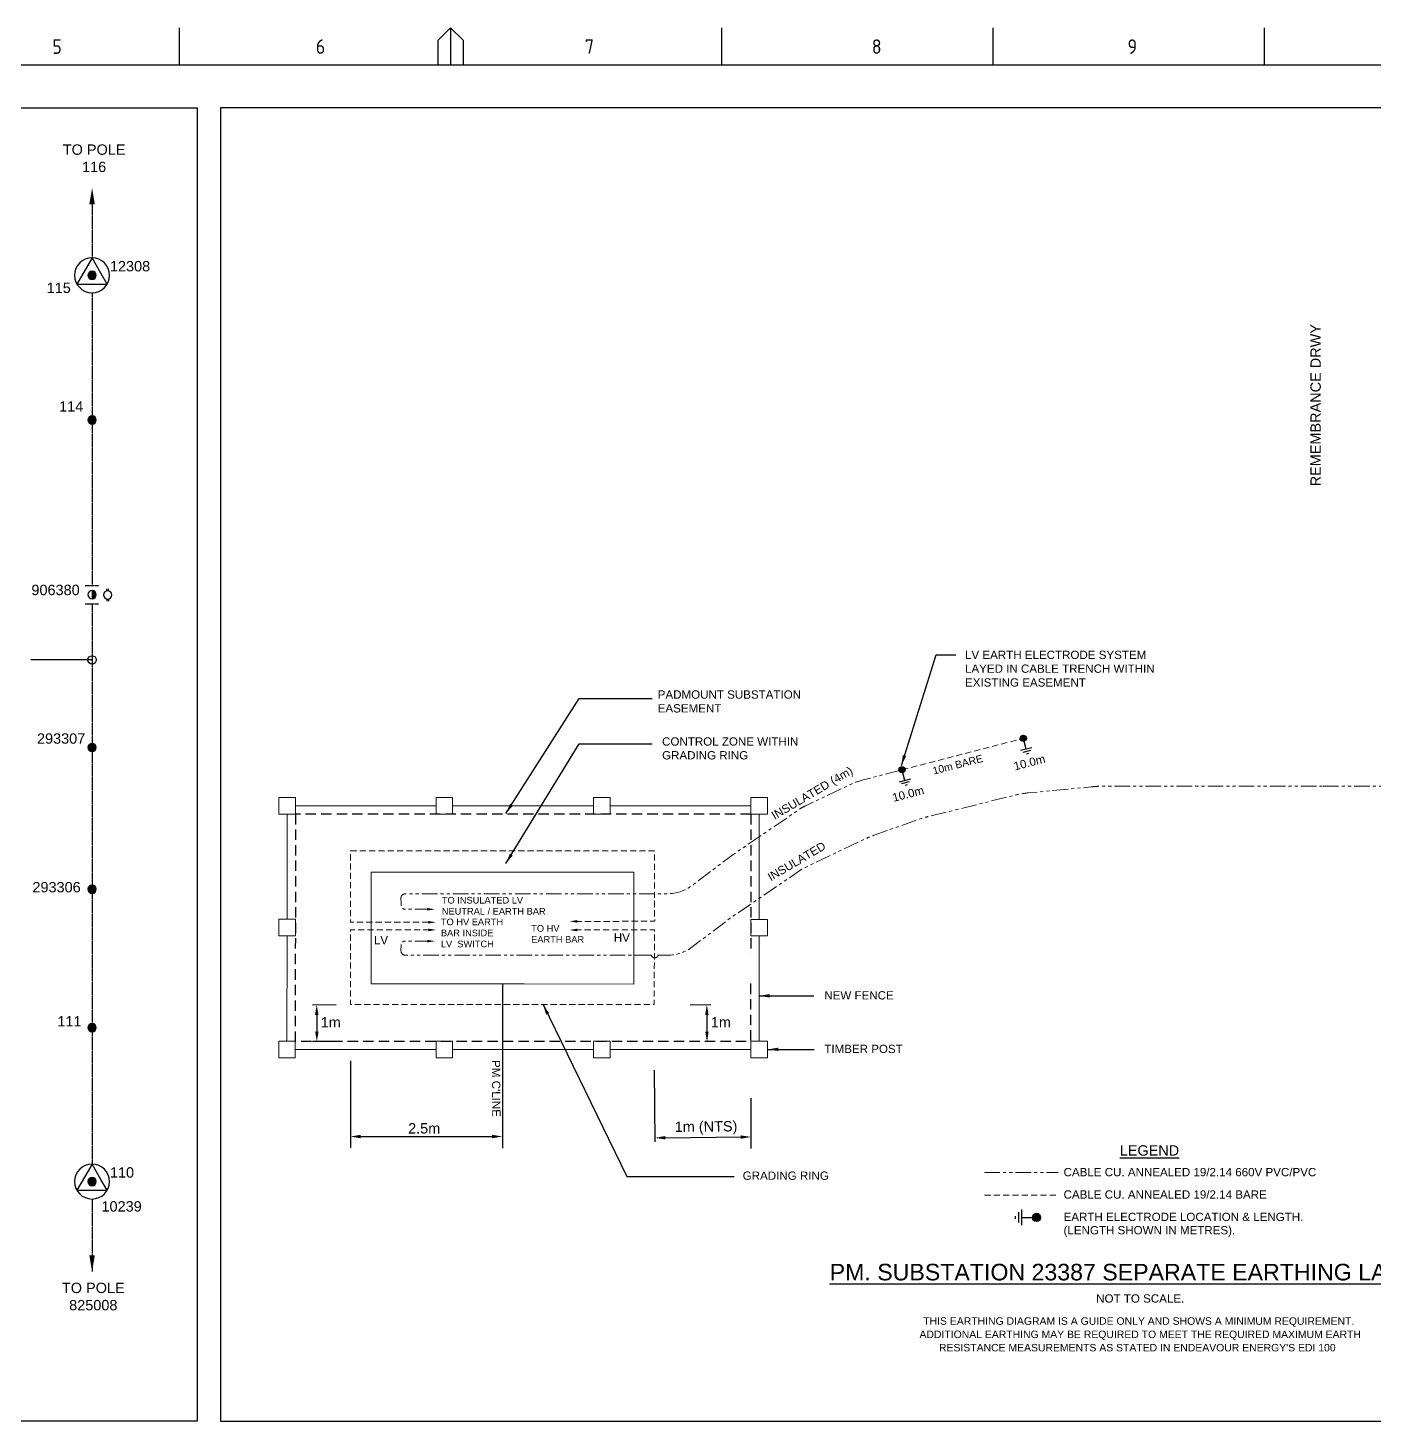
# Paper-space layout 'EE-2' of a CAD drawing. Header units: metres, sheet in millimetres. Extents: x -9 to 824, y -5 to 581.
# Drawn here: x 305.5 to 630.6, y 244.6 to 581 of the extents above; entities that cross this region are included whole.
import ezdxf
from ezdxf.enums import TextEntityAlignment as Align

# ---------------------------------------------------------------- set-up
doc = ezdxf.new("R2010")
doc.units = ezdxf.units.M
for name, pattern in [('Cable Exist OH', [1, 1, 0]), ('Cable New OH', [6, 4, -2]), ('CENTER2', [1.125, 0.75, -0.125, 0.125, -0.125]), ('DASHED', [0.75, 0.5, -0.25]), ('PHANTOM2', [1.25, 0.625, -0.125, 0.125, -0.125, 0.125, -0.125])]:
    doc.linetypes.add(name, pattern=pattern)
doc.layers.get('0').update_dxf_attribs({"color": 6})
for name, color, linetype in [('ARROWs_new', 7, 'Continuous'), ('Equip_SP_LV_NEW', 2, 'Continuous'), ('Mains_HV_EXT', 7, 'Continuous'), ('NOTE 1TO1000_new', 7, 'Continuous'), ('NOTE 1TO500_NEW', 7, 'Continuous'), ('Notes', 7, 'Continuous'), ('Sub_SP_TR_HV_LV_EXT', 7, 'Continuous'), ('SupportsOH_SP_TR_HV_LV_SL_EXT', 7, 'Continuous'), ('SupportsOH_SP_TR_HV_LV_SL_NEW', 2, 'Continuous')]:
    doc.layers.add(name, color=color, linetype=linetype)
doc.layers.add('Cadastre Roads_SP_EXT', color=9, linetype='Continuous', lineweight=5)
doc.styles.add('ARIAL', font='arial.ttf', dxfattribs={"height": 2})
doc.styles.add('iecISOCP', font='isocp.shx')
doc.styles.add('POLE_LABEL', font='arial.ttf')
doc.styles.add('ROMANS', font='romans.shx')
doc.styles.get("Standard").update_dxf_attribs({"font": 'arial.ttf'})
doc.linetypes.add('IE Trench HV', pattern='A,7,-0.2,["/",Standard,S=3,R=0,X=0.6,Y=-1.4],-2.5', length=9.7)
doc.dimstyles.get("Standard").update_dxf_attribs({"dimtxt": 0.18, "dimasz": 0.18, "dimexe": 0.18, "dimexo": 0.0625, "dimgap": 0.09, "dimtad": 0, "dimtih": 1, "dimtoh": 1, "dimdec": 4, "dimzin": 0, "dimdsep": 46, "dimtxsty": 'Standard', "dimcen": 0.09, "dimadec": 0, "dimazin": 0, "dimtfac": 1, "dimtdec": 4, "dimtofl": 0, "dimtmove": 0, "dimatfit": 3, "dimfxl": 1, "dimtolj": 1, "dimtzin": 0, "dimarcsym": 0})
doc.dimstyles.new('STD100', dxfattribs={"dimscale": 100, "dimtxt": 2.5, "dimasz": 2.5, "dimexe": 1, "dimexo": 1, "dimgap": 1, "dimtad": 1, "dimdsep": 46, "dimtxsty": 'ROMANS', "dimblk": 'OBLIQUE', "dimcen": 0, "dimdle": 1, "dimclrd": 256, "dimclrt": 256, "dimadec": 0, "dimazin": 0, "dimtfac": 1, "dimtmove": 0, "dimatfit": 3, "dimfxl": 1, "dimarcsym": 1})

# ---------------------------------------------------------------- blocks, each defined once
blk = doc.blocks.new('m4')
at = {"layer": 'Notes', "color": 7, "linetype": 'Continuous'}
for points in [[(0, -1.95), (0, 0)], [(-1.43, -1.95), (1.43, -1.95)], [(-0.95, -2.52), (0.95, -2.52)], [(-0.24, -3.09), (0.24, -3.09)]]:
    blk.add_lwpolyline(points, dxfattribs=at)
blk = doc.blocks.new('A1_FRAME_TITLE')
at = {"layer": 'Notes', "linetype": 'Continuous'}
for p, q in [((342.09, 572), (342.09, 581)), ((404.6, 578), (407.6, 581)), ((407.6, 581), (407.6, 572)), ((407.6, 581), (410.6, 578)), ((473.11, 572), (473.11, 581)), ((538.62, 572), (538.62, 581)), ((604.13, 572), (604.13, 581)), ((404.6, 572), (404.6, 578)), ((410.6, 578), (410.6, 572))]:
    blk.add_line(p, q, dxfattribs=at)
at = {"layer": 'Notes', "color": 3, "linetype": 'Continuous', "flags": 128}
blk.add_lwpolyline([(815.29, 572), (140.41, 572)], dxfattribs=at)
at = {"layer": 'Notes', "color": 7, "style": 'iecISOCP'}
for s, p in [('5', (311.42, 574.73)), ('6', (375.05, 574.73)), ('7', (440, 574.73)), ('8', (509.28, 574.73)), ('9', (571.03, 574.73))]:
    blk.add_text(s, height=3.5, dxfattribs=at).set_placement(p)
for tag, p in [('CAP_NO', (504.11, 41.07)), ('IE_NUM', (503.97, 35.42)), ('REF_No_1', (326.16, 29.92)), ('REF_1', (353.44, 29.92)), ('GEN_WO', (432.63, 29.37)), ('HV_SWITCH', (504.38, 29.77)), ('REF_No_2', (326.16, 23.92)), ('REF_2', (353.44, 23.92)), ('OH_WO', (432.63, 23.42)), ('UBD_REF', (503.97, 23.44)), ('REF_No_3', (326.16, 17.92)), ('REF_3', (353.44, 17.92)), ('UG_WO', (432.63, 17.66)), ('GIS_MAP_No', (503.97, 17.65)), ('REF_No_4', (326.16, 11.92)), ('REF_4', (353.44, 11.92)), ('SUB_WO', (432.63, 11.42)), ('HV_OP_DIAG', (504.24, 11.81)), ('LGA', (503.86, 5.39))]:
    blk.add_attdef(tag, p, '', height=2.5, dxfattribs=at)
at = {"layer": 'Notes', "style": 'iecISOCP'}
for tag, p in [('T1', (675.29, 37.08)), ('T2', (675.29, 31.96)), ('T3', (675.29, 26.53)), ('T4', (675.29, 21.27)), ('T5', (675.29, 15.84)), ('T6', (675.29, 10.58))]:
    blk.add_attdef(tag, text='', height=3.5, dxfattribs=at).set_placement(p, align=Align.CENTER)
at = {"layer": 'Notes', "color": 7, "style": 'iecISOCP'}
for tag, p in [('scale', (558.67, 30.88)), ('DRAWN', (558.67, 22.54)), ('DATE', (558.67, 14.49)), ('DESIGN', (596.54, 6.76))]:
    blk.add_attdef(tag, text='', height=2.5, dxfattribs=at).set_placement(p, align=Align.CENTER)
at = {"layer": 'Notes', "color": 4, "style": 'iecISOCP'}
blk.add_attdef('NUM', text='', height=7, dxfattribs=at).set_placement((783.29, 17.73), align=Align.MIDDLE_CENTER)
at = {"layer": 'Notes', "color": 1, "style": 'iecISOCP'}
blk.add_attdef('REV', text='', height=5, dxfattribs=at).set_placement((810.97, 14.71), align=Align.CENTER)
at = {"layer": 'Notes', "color": 7, "style": 'iecISOCP'}
for tag, p in [('NS', (781.63, 5.73)), ('SHTS', (796.33, 5.73))]:
    blk.add_attdef(tag, text='', height=2.5, dxfattribs=at).set_placement(p, align=Align.MIDDLE)
at = {"layer": 'Notes', "style": 'iecISOCP'}
blk.add_attdef('ExportID', (0, 0), '', height=2.5, dxfattribs=at)
blk = doc.blocks.new('SUB_POLE_EXT')
blk.add_line((2.16, 0.48), (2.16, 0.48, 0))
blk.add_lwpolyline([(-4.22, 0, 1), (4.22, 0, 1)], format="xyb", close=True)
blk.add_lwpolyline([(2.14, 0.52), (0, 4.22), (-3.66, -2.11), (3.66, -2.11)], close=True)
for tag, height, flags, p in [('STREET_CODE', 0.2, 9, (1.5, 0)), ('ASSET_NUM', 2.5, 8, (2, 2)), ('CONSTRUCTED_VOLTAGE', 0.2, 9, (1.5, -0.2)), ('OPERATING_VOLTAGE', 0.2, 9, (1.5, -0.6)), ('OPERATED_BY', 0.2, 9, (1.5, -0.8)), ('ORIENTATION', 0.2, 9, (1.5, -1.2)), ('OWNED_BY', 0.2, 9, (1.5, -1.4)), ('SECONDARY_VOLTAGE', 0.2, 9, (1.5, -1.6)), ('STATE', 0.2, 9, (1.5, -1.8)), ('SUBSTATION_TYPE', 0.2, 9, (1.5, -2)), ('STREETNAME', 0.2, 9, (1.5, -2.8)), ('SUBURB', 0.2, 9, (1.5, -3)), ('Z', 0.2, 1, (1.5, -3.4)), ('NO_PHASES', 0.2, 9, (1.5, -0.4)), ('MAINTAINED_BY', 0.2, 9, (1.5, -1)), ('USAGE', 0.2, 9, (1.5, -2.2)), ('LEGEND', 0.2, 9, (1.5, -2.4)), ('LOCATION', 0.2, 9, (1.5, -2.6)), ('NOTES', 0.2, 9, (1.5, -3.2))]:
    blk.add_attdef(tag, text='', height=height, dxfattribs=dict(flags=flags)).set_placement(p, align=Align.MIDDLE_LEFT)
blk = doc.blocks.new('POLE_EXT')
blk.add_hatch(color=256).paths.add_polyline_path([(-1, 0, 1), (1, 0, 1)])
blk.add_lwpolyline([(-1, 0, 1), (1, 0, 1)], format="xyb", close=True)
for tag, height, flags, p in [('pNumber', 2.5, 8, (-17.84, 2.07)), ('OWNED_BY', 0.2, 9, (1.35, -0.4)), ('SPECIAL_USE', 0.2, 9, (1.35, -0.8)), ('STATE', 0.2, 9, (1.35, -1)), ('cLV', 0.2, 9, (1.35, -1.4)), ('hDepth', 0.2, 9, (1.35, -1.6)), ('hDia', 0.2, 9, (1.35, -1.8)), ('cHV', 0.2, 9, (1.35, -2)), ('cLinedev', 0.2, 9, (1.35, -3.4)), ('PARENT', 0.2, 9, (1.35, -0.6)), ('USAGE', 0.2, 9, (1.35, -1.2)), ('LBRACKET', 0.2, 9, (1.35, -2.2)), ('LExisting', 0.2, 9, (1.35, -2.4)), ('LANTNUMBER', 0.2, 9, (1.35, -2.6)), ('LOther', 0.2, 9, (1.35, -2.8)), ('LRemove', 0.2, 9, (1.35, -3)), ('LEGEND', 0.2, 9, (1.35, -3.2)), ('pExisting', 0.2, 9, (1.35, -3.8)), ('pFooting', 0.2, 9, (1.35, -4.4)), ('pNew', 0.2, 9, (1.35, -4.6)), ('pRelocate', 0.2, 9, (1.35, -5)), ('pRemove', 0.2, 9, (1.35, -5.2)), ('pReplace', 0.2, 9, (1.35, -5.4)), ('pStay', 0.2, 9, (1.35, -5.6)), ('pType', 0.2, 9, (1.35, -5.8)), ('cspan', 0.2, 9, (1.35, -6)), ('STREETNAME', 0.2, 9, (1.35, -6.2)), ('SUBURB', 0.2, 9, (1.35, -6.4)), ('LOCATION', 0.2, 9, (1.35, -3.6)), ('PFNUMBER', 0.2, 9, (1.35, -4)), ('NEWPFNUMBER', 0.2, 9, (1.35, -4.2)), ('NOTES', 0.2, 9, (1.35, -6.6)), ('MAINTAINED_BY', 0.2, 9, (1.36, -6.81)), ('OPERATED_BY', 0.2, 9, (1.36, -7.01))]:
    blk.add_attdef(tag, text='', height=height, dxfattribs=dict(flags=flags)).set_placement(p, align=Align.MIDDLE_LEFT)
at = {"style": 'POLE_LABEL'}
for tag, height, flags, p in [('STRUCTURE_PLANT_NUMBER', 0.2, 9, (1.35, 0.03)), ('ASSET_NUM', 2.5, 8, (2, 2)), ('STREET_CODE', 0.2, 9, (1.35, -0.2))]:
    blk.add_attdef(tag, text='', height=height, dxfattribs=dict(at, flags=flags)).set_placement(p, align=Align.MIDDLE_LEFT)
at = {"flags": 1}
blk.add_attdef('Z', (1.35, -7.33), '', height=0.2, dxfattribs=at)
blk = doc.blocks.new('POLE_REPLACE_NEW')
h = blk.add_hatch(color=256)
edge = h.paths.add_edge_path()
edge.add_arc((0, 0), 1, 270, 450)
edge.add_line((0, 1), (0, -1))
blk.add_lwpolyline([(0, 1), (0, -1)])
at = {"lineweight": -3}
blk.add_arc((0, 0), 1, 90, 270, dxfattribs=at)
blk.add_arc((0, 0), 1, 270, 90)
at = {"style": 'POLE_LABEL', "flags": 9}
blk.add_attdef('STRUCTURE_PLANT_NUMBER', text='', height=0.2, dxfattribs=at).set_placement((1.5, 0.24), align=Align.MIDDLE_LEFT)
for tag, height, flags, p in [('STREET_CODE', 0.2, 9, (1.5, 0)), ('ASSET_NUM', 2.5, 8, (2, 2)), ('OWNED_BY', 0.2, 9, (1.5, -0.2)), ('SPECIAL_USE', 0.2, 9, (1.5, -0.6)), ('STATE', 0.2, 9, (1.5, -0.8)), ('cLV', 0.2, 9, (1.5, -1.2)), ('cHV', 0.2, 9, (1.5, -1.8)), ('cLinedev', 0.2, 9, (1.5, -3.2)), ('PARENT', 0.2, 9, (1.5, -0.4)), ('USAGE', 0.2, 9, (1.5, -1)), ('hDepth', 0.2, 9, (1.5, -1.4)), ('hDia', 0.2, 9, (1.5, -1.6)), ('LBRACKET', 0.2, 9, (1.5, -2)), ('LExisting', 0.2, 9, (1.5, -2.2)), ('LANTNUMBER', 0.2, 9, (1.5, -2.4)), ('LOther', 0.2, 9, (1.5, -2.6)), ('LRemove', 0.2, 9, (1.5, -2.8)), ('LEGEND', 0.2, 9, (1.5, -3)), ('pExisting', 0.2, 9, (1.5, -3.4)), ('cspan', 0.2, 9, (1.5, -5.6)), ('SUBURB', 0.2, 9, (1.5, -5.8)), ('STREETNAME', 0.2, 9, (1.5, -6)), ('OPERATED_BY', 0.2, 9, (1.5, -6.6)), ('PFNUMBER', 0.2, 9, (1.5, -3.6)), ('NEWPFNUMBER', 0.2, 9, (1.5, -3.8)), ('pFooting', 0.2, 9, (1.5, -4)), ('pNew', 0.2, 9, (1.5, -4.2)), ('pNumber', 0.2, 9, (1.5, -4.4)), ('pRelocate', 0.2, 9, (1.5, -4.6)), ('pRemove', 0.2, 9, (1.5, -4.8)), ('pReplace', 0.2, 9, (1.5, -5)), ('pStay', 0.2, 9, (1.5, -5.2)), ('pType', 0.2, 9, (1.5, -5.4)), ('LOCATION', 0.2, 9, (1.5, -6.2)), ('NOTES', 0.2, 9, (1.5, -6.4)), ('MAINTAINED_BY', 0.2, 9, (1.5, -6.8)), ('Z', 0.2, 1, (1.5, -7))]:
    blk.add_attdef(tag, text='', height=height, dxfattribs=dict(flags=flags)).set_placement(p, align=Align.MIDDLE_LEFT)
blk = doc.blocks.new('_Oblique')
at = {"color": 0, "linetype": 'ByBlock', "lineweight": -2}
blk.add_line((-0.5, -0.5), (0.5, 0.5), dxfattribs=at)
blk = doc.blocks.new('*U57')
for p, q in [((-0.98, 5.17), (-1.48, 5.17)), ((-0.98, 4.83), (-1.48, 4.83)), ((0.98, 5.17), (1.48, 5.17)), ((0.98, 4.83), (1.48, 4.83))]:
    blk.add_line(p, q)
blk.add_lwpolyline([(0, 4, 1), (0, 6, 1)], format="xyb", close=True)
for tag, p, flags in [('ORIENTATION', (0, 0), 9), ('USAGE', (0, -0.2), 9), ('NOTES', (0, -0.4), 1)]:
    blk.add_attdef(tag, p, '', height=0.2, dxfattribs=dict(flags=flags))

psp = doc.layouts.new('EE-2')

# ---------------------------------------------------------------- hatches: boundary and pattern name
at = {"layer": 'Notes'}
h = psp.add_hatch(color=250, dxfattribs=at)
edge = h.paths.add_edge_path()
edge.add_arc((545.89194, 409.43521), 0.74363, -165.5044547, 194.4955453)
h = psp.add_hatch(color=250, dxfattribs=at)
edge = h.paths.add_edge_path()
edge.add_arc((516.59568, 401.86111), 0.74363, -165.5044547, 194.4955453)
h = psp.add_hatch(color=250, dxfattribs=at)
edge = h.paths.add_edge_path()
edge.add_arc((549.05147, 293.76465), 0.99151, -462.76942, -102.76942)

# ---------------------------------------------------------------- linework, layer by layer
at = {"layer": 'Mains_HV_EXT', "linetype": 'Cable Exist OH'}
for p, q in [((321.02342, 541.07452), (321.02342, 525.47809)), ((321.02342, 517.03014), (321.02342, 446.39202)), ((319.37174, 446.39202), (322.6751, 446.39202)), ((319.37174, 441.89713), (322.6751, 441.89713)), ((321.02342, 441.89713), (321.02342, 306.64965)), ((321.02342, 298.2017), (321.02342, 280.60557))]:
    psp.add_line(p, q, dxfattribs=at)
at = {"layer": 'NOTE 1TO1000_new', "lineweight": -3, "ltscale": 0.8}
psp.add_lwpolyline([(199.3179, 561.72035), (346.39456, 561.72035), (346.39456, 244.57172), (199.3179, 244.57172)], close=True, dxfattribs=at)
at = {"layer": 'NOTE 1TO500_NEW', "color": 7, "lineweight": 0}
for points in [[(321.69009, 538.4091), (321.02342, 542.4091), (320.35676, 538.4091)], [(321.69009, 284.60557), (321.02342, 280.60557), (320.35676, 284.60557)]]:
    psp.add_solid(points, dxfattribs=at)
at = {"layer": 'Notes', "color": 7, "linetype": 'IE Trench HV', "lineweight": 0}
for p, q in [((368.10417, 391.16954), (368.10417, 365.74412)), ((370.10417, 393.16954), (404.08405, 393.16954)), ((408.08405, 393.16954), (442.08405, 393.16192)), ((446.08405, 393.16954), (480.08405, 393.16954)), ((482.08405, 391.16192), (482.08405, 365.7365)), ((368.1103, 361.74412), (368.08414, 336.3187)), ((482.09018, 361.7365), (482.08405, 336.3187)), ((370.08414, 334.3187), (404.08405, 334.3187)), ((408.08405, 334.3187), (442.08405, 334.3187)), ((446.08405, 334.3187), (480.08405, 334.3187))]:
    psp.add_line(p, q, dxfattribs=at)
at = {"layer": 'Notes', "linetype": 'DASHED', "ltscale": 5}
psp.add_line((480.08405, 391.16192), (480.0667, 357.37971), dxfattribs=at)
at = {"layer": 'Notes', "color": 0, "lineweight": 0}
for p, q in [((388.40574, 377.15987), (388.39146, 350.15988)), ((451.80573, 377.12636), (388.40574, 377.15987)), ((451.79145, 350.12636), (451.80573, 377.12636)), ((388.39146, 350.15988), (408.11661, 350.14945)), ((408.11661, 350.14945), (425.35997, 350.14033)), ((425.35997, 350.14033), (451.79145, 350.12636))]:
    psp.add_line(p, q, dxfattribs=at)
at = {"layer": 'Notes', "color": 7}
psp.add_line((420.11309, 350.14311), (420.10993, 344.16496), dxfattribs=at)
at = {"layer": 'Notes'}
for p, q in [((374.27146, 345.12805), (379.95806, 345.15565)), ((420.10993, 344.16496), (420.11093, 310.50095)), ((465.40901, 345.13533), (470.45422, 345.15981)), ((375.27096, 342.63287), (375.29047, 338.61232)), ((469.46637, 342.65499), (469.48588, 338.63443)), ((374.25481, 336.29114), (379.94141, 336.31873)), ((383.38107, 331.56916), (383.38186, 310.57017)), ((456.76557, 329.35222), (456.93902, 311.97431)), ((480.08405, 322.58418), (480.06322, 310.38797)), ((385.87818, 313.29181), (417.60725, 313.293)), ((459.42892, 312.99921), (477.81673, 313.18273))]:
    psp.add_line(p, q, dxfattribs=at)
at = {"layer": 'Notes', "color": 0, "linetype": 'PHANTOM2', "lineweight": 0, "ltscale": 6}
psp.add_line((536.48754, 304.57948), (554.26926, 304.57948), dxfattribs=at)
at = {"layer": 'Notes', "color": 0, "linetype": 'DASHED', "lineweight": 0, "ltscale": 3}
psp.add_line((536.48754, 299.17206), (554.26926, 299.17206), dxfattribs=at)
at = {"layer": 'Notes', "color": 0, "linetype": 'DASHED', "lineweight": 0, "ltscale": 3, "flags": 128}
for points in [[(516.6015, 401.83141), (545.95041, 409.45039)], [(402.20987, 365.03095), (383.41576, 365.03115), (383.42124, 382.24957), (456.82903, 382.24957), (456.8602, 365.26668), (438.15241, 365.24825), (438.15241, 365.24825)], [(402.50034, 363.22623), (383.39638, 363.2266), (383.38328, 345.15565), (456.77064, 345.13726), (456.78679, 363.19468), (437.02443, 363.1813), (437.02443, 363.1813)]]:
    psp.add_lwpolyline(points, dxfattribs=at)
at = {"layer": 'Notes', "color": 0, "linetype": 'PHANTOM2', "lineweight": 0, "ltscale": 6, "flags": 128}
for points in [[(402.70608, 368.17319), (396.6121, 368.16997, -0.414213562), (395.61157, 369.16944), (395.61136, 369.57217), (395.61084, 370.90324, -0.414213562), (396.61031, 371.90377), (459.92175, 371.92895, 0.163460857), (465.95776, 373.9591), (474.8481, 380.69668, -0.012247348), (475.24561, 380.98288), (491.93431, 392.38855, -0.03879266), (493.27737, 393.16106), (503.62747, 398.08981, -0.047645096), (507.20091, 399.39102), (516.6015, 401.83141)], [(457.66908, 357.06156), (459.91411, 357.06245, 0.163460857), (465.95013, 359.0926), (474.84046, 365.83018, -0.012247348), (475.23797, 366.11639), (491.92668, 377.52205, -0.03879266), (493.26973, 378.29456), (507.91368, 385.26805, -0.026635855), (509.88219, 386.07991), (521.5094, 390.16558, -0.039548332), (523.03624, 390.56988), (544.07758, 395.77523, -0.037320726), (547.01715, 396.27351), (562.26626, 397.70046, -0.044674359), (564.04238, 397.86166), (618.25447, 397.88981)], [(402.70608, 360.47326), (396.6121, 360.47648, 0.414213562), (395.61157, 359.47701), (395.61084, 358.09633, 0.414213562), (396.61031, 357.0958), (452.73798, 357.06613)]]:
    psp.add_lwpolyline(points, format="xyb", dxfattribs=at)
for points in [[(618.25447, 397.88981), (637.74038, 397.91361)], [(452.73798, 357.06613), (456.06914, 357.06442)]]:
    psp.add_lwpolyline(points, dxfattribs=at)
at = {"layer": 'Notes', "color": 0, "lineweight": 0}
for points in [[(366.10417, 391.16954), (370.10417, 391.16954), (370.10417, 395.16954), (366.10417, 395.16954)], [(404.08405, 391.16192), (408.08405, 391.16192), (408.08405, 395.16192), (404.08405, 395.16192)], [(442.08405, 391.16192), (446.08405, 391.16192), (446.08405, 395.16192), (442.08405, 395.16192)], [(480.08405, 391.16192), (484.08405, 391.16192), (484.08405, 395.16192), (480.08405, 395.16192)], [(366.1103, 361.74412), (370.1103, 361.74412), (370.1103, 365.74412), (366.1103, 365.74412)], [(480.09018, 361.7365), (484.09018, 361.7365), (484.09018, 365.7365), (480.09018, 365.7365)], [(366.08414, 332.3187), (370.08414, 332.3187), (370.08414, 336.3187), (366.08414, 336.3187)], [(404.08405, 332.3187), (408.08405, 332.3187), (408.08405, 336.3187), (404.08405, 336.3187)], [(442.08405, 332.3187), (446.08405, 332.3187), (446.08405, 336.3187), (442.08405, 336.3187)], [(480.08405, 332.3187), (484.08405, 332.3187), (484.08405, 336.3187), (480.08405, 336.3187)]]:
    psp.add_lwpolyline(points, close=True, dxfattribs=at)
at = {"layer": 'Notes', "linetype": 'DASHED', "ltscale": 5, "flags": 128}
for points in [[(370.11314, 391.16954), (370.10261, 371.2555), (370.09702, 356.95059), (370.08414, 336.3187), (480.09214, 336.3187), (480.09214, 351.41577)], [(480.08405, 391.16192), (370.11314, 391.16954)]]:
    psp.add_lwpolyline(points, dxfattribs=at)
at = {"layer": 'Notes', "color": 9}
for centre, radius in [((545.89194, 409.43521), 0.74363), ((516.59568, 401.86111), 0.74363), ((549.05147, 293.76465), 0.99151)]:
    psp.add_circle(centre, radius, dxfattribs=at)
at = {"layer": 'Notes', "color": 0, "linetype": 'PHANTOM2', "lineweight": 0, "ltscale": 6}
psp.add_arc((456.86946, 357.25955), 0.82377, 193.7020621, 346.2390966, dxfattribs=at)
at = {"layer": 'Notes'}
for points in [[(401.95454, 368.48633), (403.82971, 368.17483), (401.95487, 367.86133)], [(402.2097, 364.71845), (404.08487, 365.02996), (402.21003, 365.34345)], [(402.21896, 362.87658), (404.09413, 363.18809), (402.21929, 363.50158)], [(438.15257, 365.56075), (436.27741, 365.24924), (438.15224, 364.93575)], [(438.16099, 363.48859), (436.28582, 363.17708), (438.16065, 362.86359)], [(401.95454, 360.16011), (403.82971, 360.47162), (401.95487, 360.78511)], [(374.8543, 342.63085), (375.68762, 342.63489), (375.25883, 345.13284)], [(469.04971, 342.65297), (469.88303, 342.65701), (469.45424, 345.15496)], [(374.87381, 338.61029), (375.70713, 338.61434), (375.30171, 336.29622)], [(469.06922, 338.63241), (469.90254, 338.63645), (469.49801, 336.13446)], [(385.87817, 313.70848), (385.8782, 312.87514), (383.37818, 313.29172)], [(417.60724, 313.70967), (417.60727, 312.87633), (420.10725, 313.2931)]]:
    psp.add_solid(points, dxfattribs=at)
at = {"layer": 'Notes', "linetype": 'CENTER2'}
for points in [[(459.42476, 313.41585), (459.43307, 312.58256), (456.92904, 312.97426)], [(477.59999, 313.57847), (477.60831, 312.74518), (480.10403, 313.18678)]]:
    psp.add_solid(points, dxfattribs=at)

# ---------------------------------------------------------------- block references
at = {"layer": 'Equip_SP_LV_NEW', "rotation": 269.9999999999999}
psp.add_blockref('*U57', (319.78872, 444.07995), dxfattribs=at)
at = {"layer": 'Notes', "color": 7, "xscale": -1, "rotation": 14.49554530883824}
for p in [(546.07808, 408.71525), (516.78181, 401.14115)]:
    psp.add_blockref('m4', p, dxfattribs=at)
at = {"layer": 'Notes', "color": 7, "xscale": 1.333333333333329, "yscale": 1.333333333333329, "zscale": 1.333333333333329, "rotation": 270}
psp.add_blockref('m4', (548.05996, 293.76465), dxfattribs=at)
at = {"layer": 'Sub_SP_TR_HV_LV_EXT'}
ref = psp.add_blockref('SUB_POLE_EXT', (321.02342, 521.25409), dxfattribs=at)
ref.add_attrib('ASSET_NUM', '115', dxfattribs={"layer": '0', "height": 2.5}).set_placement((310.06485, 518.23509), align=Align.MIDDLE_LEFT)
ref = psp.add_blockref('SUB_POLE_EXT', (321.02342, 302.42565), dxfattribs=at)
ref.add_attrib('ASSET_NUM', '10239', dxfattribs={"layer": '0', "height": 2.5}).set_placement((323.2963, 296.4308), align=Align.MIDDLE_LEFT)
at = {"layer": 'SupportsOH_SP_TR_HV_LV_SL_EXT'}
ref = psp.add_blockref('POLE_EXT', (321.02342, 521.25406), dxfattribs=at)
ref.add_attrib('ASSET_NUM', '12308', dxfattribs={"layer": '0', "height": 2.5, "style": 'POLE_LABEL'}).set_placement((325.33272, 523.45229), align=Align.MIDDLE_LEFT)
ref = psp.add_blockref('POLE_EXT', (321.02342, 486.30239), dxfattribs=at)
ref.add_attrib('ASSET_NUM', '114', dxfattribs={"layer": '0', "height": 2.5, "style": 'POLE_LABEL'}).set_placement((315.98445, 490.84521), align=Align.TOP_CENTER)
ref = psp.add_blockref('POLE_EXT', (321.02342, 407.23383), dxfattribs=at)
ref.add_attrib('ASSET_NUM', '293307', dxfattribs={"layer": '0', "height": 2.5, "style": 'POLE_LABEL'}).set_placement((313.54772, 410.64787), align=Align.TOP_CENTER)
ref = psp.add_blockref('POLE_EXT', (321.02342, 372.99895), dxfattribs=at)
ref.add_attrib('ASSET_NUM', '293306', dxfattribs={"layer": '0', "height": 2.5, "style": 'POLE_LABEL'}).set_placement((312.44497, 374.7544), align=Align.TOP_CENTER)
ref = psp.add_blockref('POLE_EXT', (321.02342, 339.57529), dxfattribs=at)
ref.add_attrib('ASSET_NUM', '111', dxfattribs={"layer": '0', "height": 2.5, "style": 'POLE_LABEL'}).set_placement((315.55912, 342.37441), align=Align.TOP_CENTER)
ref = psp.add_blockref('POLE_EXT', (321.02342, 302.42562), dxfattribs=at)
ref.add_attrib('ASSET_NUM', '110', dxfattribs={"layer": '0', "height": 2.5, "style": 'POLE_LABEL'}).set_placement((325.33272, 304.62384), align=Align.MIDDLE_LEFT)
at = {"layer": 'SupportsOH_SP_TR_HV_LV_SL_NEW', "color": 7}
ref = psp.add_blockref('POLE_REPLACE_NEW', (321.02026, 444.14098), dxfattribs=at)
ref.add_attrib('ASSET_NUM', '906380', dxfattribs={"layer": '0', "height": 2.5}).set_placement((306.37915, 445.2759), align=Align.MIDDLE_LEFT)

# ---------------------------------------------------------------- texts
at = {"layer": 'Cadastre Roads_SP_EXT'}
psp.add_text('REMEMBRANCE DRWY', height=2.5, rotation=90, dxfattribs=at).set_placement((617.69252, 470.29356))
at = {"layer": 'NOTE 1TO1000_new', "lineweight": -3, "ltscale": 0.8, "char_height": 2.5, "width": 73.3512628, "attachment_point": 2}
for s, insert in [('TO POLE\\P116', (321.51891, 552.85811)), ('TO POLE\\P825008', (321.31643, 277.99896))]:
    psp.add_mtext(s, dxfattribs=dict(at, insert=insert))
at = {"layer": 'Notes', "color": 7, "style": 'ARIAL'}
for p in [(547.7486, 402.06845), (518.45233, 394.49435)]:
    psp.add_text('10.0m', height=2, rotation=14.4955453, dxfattribs=at).set_placement(p, align=Align.BOTTOM_CENTER)
for s, rotation, p in [('INSULATED (4m)', 30.640701, (485.82989, 389.73524)), ('INSULATED', 30.640701, (484.89351, 374.89894)), ('LV', 0.0128058, (389.07667, 359.69481)), ('HV', 0.0128058, (446.99588, 360.32244)), ("PM C'LINE", 270.4276165, (417.54327, 331.74713))]:
    psp.add_text(s, height=2, rotation=rotation, dxfattribs=at).set_placement(p)
at = {"layer": 'Notes', "style": 'ARIAL'}
psp.add_text('%%ULEGEND', height=2.5, dxfattribs=at).set_placement((576.32768, 309.93388), align=Align.MIDDLE_CENTER)
at = {"layer": 'Notes', "color": 7, "style": 'ARIAL'}
for s, p in [('GRADING RING ', (478.11426, 302.84509)), ('CABLE CU. ANNEALED 19/2.14 660V PVC/PVC', (555.58918, 303.70324)), ('CABLE CU. ANNEALED 19/2.14 BARE', (555.58918, 298.29582)), ('EARTH ELECTRODE LOCATION & LENGTH.', (555.58918, 292.88841)), ('(LENGTH SHOWN IN METRES).', (555.58918, 289.67558))]:
    psp.add_text(s, height=2, dxfattribs=at).set_placement(p)
at = {"layer": 'Notes', "style": 'ARIAL'}
psp.add_text('%%UPM. SUBSTATION 23387 SEPARATE EARTHING LAYOUT', height=4, dxfattribs=at).set_placement((574.09516, 277.35517), align=Align.BOTTOM_CENTER)
at = {"layer": 'Notes', "color": 7, "style": 'ARIAL'}
psp.add_text('NOT TO SCALE.', height=2, dxfattribs=at).set_placement((574.09516, 272.58944), align=Align.BOTTOM_CENTER)
for s, p in [('THIS EARTHING DIAGRAM IS A GUIDE ONLY AND SHOWS A MINIMUM REQUIREMENT. ', (574.09516, 268.74048)), ('ADDITIONAL EARTHING MAY BE REQUIRED TO MEET THE REQUIRED MAXIMUM EARTH', (574.09516, 265.52766)), ("RESISTANCE MEASUREMENTS AS STATED IN ENDEAVOUR ENERGY'S EDI 100  ", (574.09516, 262.31484))]:
    psp.add_text(s, height=1.8, dxfattribs=at).set_placement(p, align=Align.MIDDLE_CENTER)
at = {"layer": 'Notes', "color": 7, "linetype": 'Cable New OH', "lineweight": 0, "char_height": 2, "width": 47.3533424, "attachment_point": 1, "style": 'ARIAL'}
for s, insert in [('LV EARTH ELECTRODE SYSTEM LAYED IN CABLE TRENCH WITHIN EXISTING EASEMENT', (531.78954, 430.60761)), ('PADMOUNT SUBSTATION \\PEASEMENT', (457.59372, 421.02617)), ('CONTROL ZONE WITHIN\\PGRADING RING', (458.64684, 409.68694)), ('NEW FENCE', (497.8191, 348.38607)), ('TIMBER POST', (497.8191, 335.45987))]:
    psp.add_mtext(s, dxfattribs=dict(at, insert=insert))
at = {"layer": 'Notes', "color": 7, "ltscale": 0.5, "char_height": 1.6, "attachment_point": 1, "rotation": 359.9697123, "style": 'ARIAL'}
for s, insert, width in [('TO INSULATED LV NEUTRAL / EARTH BAR', (405.46205, 371.16174), 25.5179359), ('TO HV EARTH BAR INSIDE LV  SWITCH', (405.24799, 365.92645), 15.4136908), ('TO HV EARTH BAR', (427.04736, 364.3664), 12.8298587)]:
    psp.add_mtext(s, dxfattribs=dict(at, insert=insert, width=width))
at = {"layer": 'Notes', "char_height": 2.5, "attachment_point": 5, "style": 'ARIAL'}
for s, insert, rotation in [('1m', (378.64702, 340.87834), 0.0576033), ('1m', (472.84243, 340.90046), 0.0576033), ('2.5m', (401.20595, 315.25498), 0.002149)]:
    psp.add_mtext(s, dxfattribs=dict(at, insert=insert, rotation=rotation))
at = {"layer": 'Notes', "linetype": 'CENTER2', "insert": (469.27098, 315.34985), "char_height": 2.5, "attachment_point": 5, "rotation": 0.5718409, "style": 'ARIAL'}
psp.add_mtext('1m (NTS)', dxfattribs=at)

# ---------------------------------------------------------------- leaders
at = {"layer": 'ARROWs_new', "lineweight": -3}
for points in [[(420.95961, 391.31466), (438.60836, 419.0961), (456.25712, 419.0961)], [(420.95961, 379.26087), (438.60836, 408.15639), (456.25712, 408.15639)], [(482.10067, 347.27093), (495.26702, 347.27093)], [(429.92079, 345.14398), (450.14287, 303.60757), (476.08925, 303.60757)], [(484.24258, 334.34473), (495.38026, 334.34473)]]:
    psp.add_leader(points, dimstyle='Standard', override={"dimasz": 2.5, "dimarcsym": 1}, dxfattribs=at)
at = {"layer": 'NOTE 1TO1000_new', "lineweight": -3, "ltscale": 0.8}
psp.add_leader([(321.02342, 428.38717), (306.27247, 428.38717)], dimstyle='STD100', override={"dimscale": 10, "dimasz": 0.2, "dimgap": 0.625, "dimtad": 0, "dimldrblk": 'DotBlank'}, dxfattribs=at)

# ---------------------------------------------------------------- next in the draw order: texts
at = {"layer": 'Notes', "color": 7, "insert": (530.04281, 403.10418), "char_height": 1.8, "attachment_point": 5, "rotation": 14.4699338, "bg_fill": 3, "box_fill_scale": 1.1, "bg_fill_color": 256, "bg_fill_true_color": 13158600, "bg_fill_transparency": 0}
psp.add_mtext('\\A1;10m BARE', dxfattribs=at)

# ---------------------------------------------------------------- next in the draw order: linework, layer by layer
at = {"layer": 'Notes', "color": 7}
psp.add_lwpolyline([(352.06571, 244.57172), (693.68391, 244.57172), (693.21293, 561.72035), (352.06571, 561.72035)], close=True, dxfattribs=at)

# ---------------------------------------------------------------- next in the draw order: block references
at = {"layer": 'Notes'}
psp.add_blockref('A1_FRAME_TITLE', (0, 0), dxfattribs=at)

# ---------------------------------------------------------------- next in the draw order: leaders
at = {"layer": 'ARROWs_new', "lineweight": -3}
psp.add_leader([(516.43791, 402.91845), (524.84785, 429.62183), (529.58692, 429.62183)], dimstyle='Standard', override={"dimasz": 2.5, "dimarcsym": 1}, dxfattribs=at)

doc.saveas('drawing.dxf')
